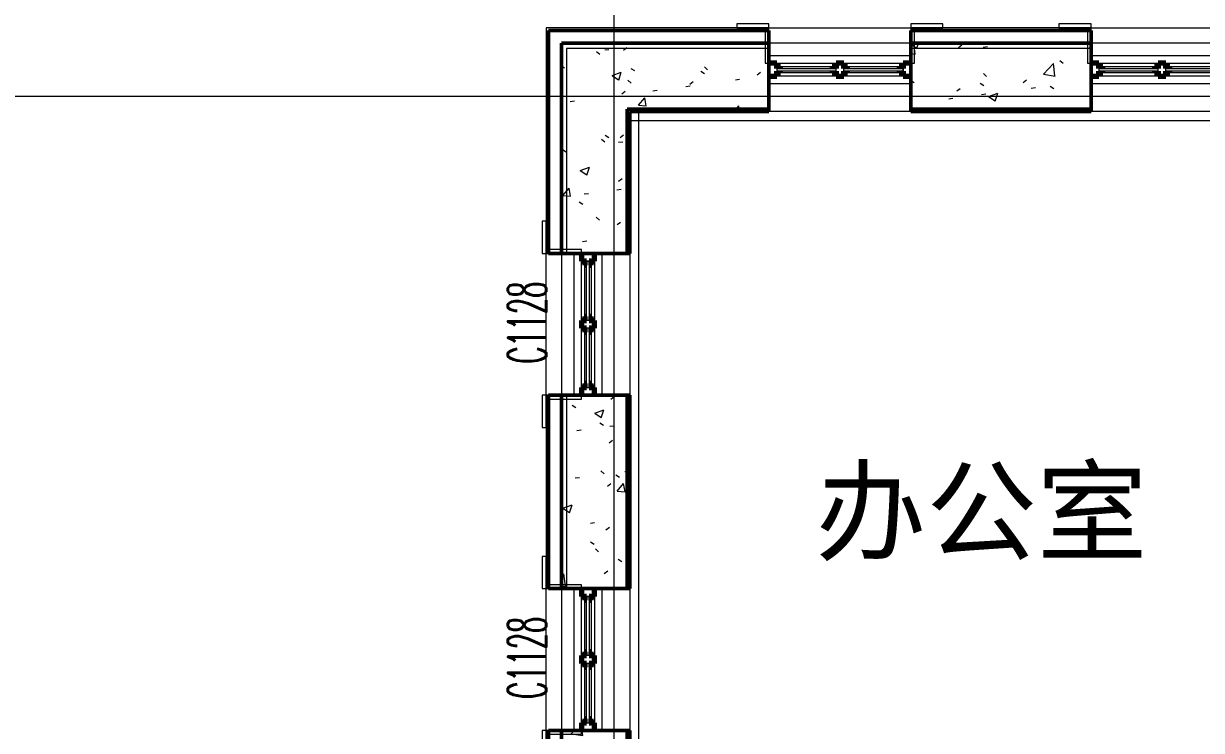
# Model space of a CAD drawing. Header units: millimetres. Extents: x -17321 to 106270, y -22341 to 35329.
# Drawn here: x 69917 to 79055, y 21700 to 27183 of the extents above; entities that cross this region are included whole.
import ezdxf

# ---------------------------------------------------------------- set-up
doc = ezdxf.new("R2010")
doc.units = ezdxf.units.MM
for name, pattern in [('IMPORT-DASHED', [7.5, 5, -2.5]), ('IMPORT-DOTE _2_', [0]), ('轴网线', [22.24, 12.7, -3.18, 3.18, -3.18])]:
    doc.linetypes.add(name, pattern=pattern)
for name, color, linetype, lineweight in [('A-FLOR', 192, 'Continuous', 9), ('A-GENM', 13, 'Continuous', 18), ('A-GLAZ', 151, 'Continuous', 18), ('A-WALL', 113, 'Continuous', 50), ('A-WALL-FNSH', 113, 'Continuous', 50), ('A-WALL-PATT', 111, 'Continuous', 50), ('DOTE', 157, 'IMPORT-DOTE _2_', 9), ('PUB_TEXT', 250, 'Continuous', 9), ('S-GRID', 1, 'Continuous', 13), ('SURFACE', 11, 'Continuous', 9), ('WALL', 250, 'Continuous', 9), ('WINDOW', 93, 'Continuous', 9), ('WINDOW_TEXT', 250, 'Continuous', 9), ('烟道', 4, 'Continuous', 9), ('记者站1205_t3_2__3F导出_dwg', 8, 'Continuous', 9)]:
    doc.layers.add(name, color=color, linetype=linetype, lineweight=lineweight)
doc.styles.add('Arial_2', font='arial.ttf', dxfattribs={"height": 629.266735})
doc.styles.add('Simplex', font='simplex_.ttf', dxfattribs={"width": 0.494118, "height": 297.5})
pattern_1 = [(0, (0, 0), (812.8, 203.2), [33.528, -576.072, 33.528, -576.072, -3251.2]), (0, (0, 0), (812.8, 203.2), [-1219.2, 33.528, -1185.672, 33.528, -576.072, -1422.4]), (0, (0, 0), (812.8, 203.2), [-3048, 33.528, -372.872, 33.528, -982.472]), (120, (304.8, 101.6), (-582.37636, 602.30545), [33.528, -576.072, 33.528, -576.072, -3251.2]), (120, (304.8, 101.6), (-582.37636, 602.30545), [-1219.2, 33.528, -1185.672, 33.528, -576.072, -1422.4]), (120, (304.8, 101.6), (-582.37636, 602.30545), [-3048, 33.528, -372.872, 33.528, -982.472]), (240, (406.4, 508), (-230.42364, -805.50545), [33.528, -576.072, 33.528, -576.072, -3251.2]), (240, (406.4, 508), (-230.42364, -805.50545), [-1219.2, 33.528, -1185.672, 33.528, -576.072, -1422.4]), (240, (406.4, 508), (-230.42364, -805.50545), [-3048, 33.528, -372.872, 33.528, -982.472])]
pattern_2 = [(50, (0, 0), (728.7365, -63.756), [76.2, -838.2]), (355, (0, 0), (-140.9716, 764.2276), [60.96, -670.56]), (100.451, (60.7, -5.3), (587.77, 700.467), [64.76, -712.36]), (46.184, (0, 203.2), (1084.316, -168.171), [114.3, -1257.3]), (96.636, (90.4, 189.2), (949.61, 989.71), [97.14, -1068.54]), (351.184, (0, 203.2), (949.62, 989.701), [91.44, -1005.84]), (21, (101.6, 152.4), (606.458, -409.0606), [76.2, -838.2]), (326, (101.6, 152.4), (247.2083, 736.753), [60.96, -670.56]), (71.451, (152.14, 118.3), (853.668, 327.6855), [64.76, -712.36]), (37.5, (0, 0), (12.3547, 338.2201), [33.528, -628.904, 33.528, -647.192, -673.1]), (37.5, (0, 0), (12.3547, 338.2201), [-1343.152, 33.528, -639.572]), (7.5, (0, 0), (267.2789, 400.7221), [33.528, -354.584, 33.528, -613.664, -256.54]), (7.5, (0, 0), (267.2789, 400.7221), [-1035.304, 33.528, -223.012]), (327.5, (-226.57, 0), (542.3633, -22.91534), [33.528, -220.472, 33.528, -758.952, -1051.56]), (327.5, (-226.57, 0), (542.3633, -22.91534), [-1046.48, 33.528, -1018.032]), (317.5, (-328.17, 0), (592.517, 101.707), [33.528, -296.672, 33.528, -492.76, -746.76]), (317.5, (-328.17, 0), (592.517, 101.707), [-856.488, 33.528, -713.232])]

# ---------------------------------------------------------------- blocks, each defined once
blk = doc.blocks.new('C1128 - C1128-1314676-建模-三层平面图')
at = {"layer": 'A-GLAZ', "lineweight": 70}
for p, q in [((-490, 50), (-550, 50)), ((-490, 10), (-490, 50)), ((-460, 25), (-490, 25)), ((-490, 25), (-490, 10)), ((-460, 10), (-460, 25)), ((-30, 25), (-60, 25)), ((-60, 25), (-60, 10)), ((30, 50), (-30, 50)), ((-30, 50), (-30, 10)), ((-30, 10), (-30, 25)), ((30, 10), (30, 50)), ((60, 25), (30, 25)), ((30, 25), (30, 10)), ((60, 10), (60, 25)), ((490, 25), (460, 25)), ((460, 25), (460, 10)), ((550, 50), (490, 50)), ((490, 50), (490, 10)), ((490, 10), (490, 25)), ((-550, -50), (-490, -50)), ((-490, -50), (-490, -10)), ((-490, -10), (-490, -25)), ((-490, -25), (-460, -25)), ((-460, -25), (-460, -10)), ((-60, -10), (-60, -25)), ((-60, -25), (-30, -25)), ((-30, -10), (-30, -50)), ((-30, -25), (-30, -10)), ((-30, -50), (30, -50)), ((30, -50), (30, -10)), ((30, -10), (30, -25)), ((30, -25), (60, -25)), ((60, -25), (60, -10)), ((460, -10), (460, -25)), ((460, -25), (490, -25)), ((490, -10), (490, -50)), ((490, -25), (490, -10)), ((490, -50), (550, -50))]:
    blk.add_line(p, q, dxfattribs=at)
at = {"layer": 'A-GLAZ'}
for p, q in [((-490, 50), (-30, 50)), ((-490, 10), (-490, -10)), ((-490, 10), (-30, 10)), ((-490, 10), (-490, -10)), ((-460, 25), (-60, 25)), ((-30, -10), (-30, 10)), ((30, 50), (490, 50)), ((30, 10), (490, 10)), ((30, -10), (30, 10)), ((60, 25), (460, 25)), ((490, -10), (490, 10)), ((490, 10), (490, -10)), ((-30, -10), (-490, -10)), ((-30, -50), (-490, -50)), ((-60, -25), (-460, -25)), ((490, -10), (30, -10)), ((490, -50), (30, -50)), ((460, -25), (60, -25))]:
    blk.add_line(p, q, dxfattribs=at)
blk = doc.blocks.new('窗套 - 窗套-1435561-建模-三层平面图')
at = {"layer": 'A-GENM'}
for p, q in [((-550, 30), (-800, 30)), ((-800, 30), (-800, 0)), ((-800, 0), (-550, 0)), ((-550, 0), (-580, 0)), ((-580, 0), (-580, -275)), ((-550, 0), (-550, 30)), ((-550, -275), (-550, 0)), ((800, 30), (550, 30)), ((550, 30), (550, 0)), ((580, 0), (550, 0)), ((550, 0), (550, -275)), ((580, -275), (580, 0)), ((800, 0), (800, 30)), ((550, 0), (800, 0)), ((-580, -275), (-550, -275)), ((550, -275), (580, -275))]:
    blk.add_line(p, q, dxfattribs=at)
blk = doc.blocks.new('记者站1205_t3_2__3F导出_dwg_$TCHSYS$WIN2D-1307861-建模-三层平面图')
at = {"layer": 'WINDOW'}
for p, q in [((2645786.5, 458997.5), (2644686.5, 458997.5)), ((2645786.5, 458780.8), (2644686.5, 458780.8))]:
    blk.add_line(p, q, dxfattribs=at)
at = {"layer": 'WINDOW', "flags": 128}
blk.add_lwpolyline([(2645786.5, 459214.1), (2645786.5, 458564.1), (2644686.5, 458564.1), (2644686.5, 459214.1)], close=True, dxfattribs=at)
blk = doc.blocks.new('记者站1205_t3_2__3F导出_dwg_$TCHSYS$WIN2D-1307862-建模-三层平面图')
at = {"layer": 'WINDOW'}
for p, q in [((2648286.5, 458997.5), (2647186.5, 458997.5)), ((2648286.5, 458780.8), (2647186.5, 458780.8))]:
    blk.add_line(p, q, dxfattribs=at)
at = {"layer": 'WINDOW', "flags": 128}
blk.add_lwpolyline([(2648286.5, 459214.1), (2648286.5, 458564.1), (2647186.5, 458564.1), (2647186.5, 459214.1)], close=True, dxfattribs=at)
blk = doc.blocks.new('记者站1205_t3_2__3F导出_dwg_$TCHSYS$WIN2D-1307890-建模-三层平面图')
at = {"layer": 'WINDOW'}
for p, q in [((2643173.2, 454864.1), (2643173.2, 453764.1)), ((2643389.9, 454864.1), (2643389.9, 453764.1))]:
    blk.add_line(p, q, dxfattribs=at)
at = {"layer": 'WINDOW', "flags": 128}
blk.add_lwpolyline([(2642956.5, 454864.1), (2643606.5, 454864.1), (2643606.5, 453764.1), (2642956.5, 453764.1)], close=True, dxfattribs=at)
blk = doc.blocks.new('记者站1205_t3_2__3F导出_dwg_$TCHSYS$WIN2D-1307891-建模-三层平面图')
at = {"layer": 'WINDOW'}
for p, q in [((2643173.2, 457464.1), (2643173.2, 456364.1)), ((2643389.9, 457464.1), (2643389.9, 456364.1))]:
    blk.add_line(p, q, dxfattribs=at)
at = {"layer": 'WINDOW', "flags": 128}
blk.add_lwpolyline([(2642956.5, 457464.1), (2643606.5, 457464.1), (2643606.5, 456364.1), (2642956.5, 456364.1)], close=True, dxfattribs=at)
blk = doc.blocks.new('记者站1205_t3_2__3F导出_dwg_df4bv-1307957-建模-三层平面图')
at = {"layer": '烟道', "color": 2, "linetype": 'IMPORT-DASHED'}
for p, q in [((2038466.5, 76934.4), (2038466.5, 92254.4)), ((2038396.5, 92184.4), (2051756.5, 92184.4))]:
    blk.add_line(p, q, dxfattribs=at)
at = {"layer": '烟道', "color": 2, "flags": 128}
blk.add_lwpolyline([(2006476.5, 85464.4), (2000566.5, 85464.4), (2000566.5, 81564.4), (1977686.5, 81564.4), (1977686.5, 92784.4), (1963366.5, 92784.4), (1963366.5, 67344.4), (2000566.5, 67344.4), (2000566.5, 65344.4), (2014986.5, 65344.4), (2014986.5, 67344.4), (2052186.5, 67344.4), (2052186.5, 92784.4), (2037866.5, 92784.4), (2037866.5, 81564.4), (2014986.5, 81564.4), (2014986.5, 85464.4), (2009076.5, 85464.4)], dxfattribs=at)
blk = doc.blocks.new('记者站1205_t3_2__3F导出_dwg-1307846-建模-三层平面图')
at = {"layer": 'DOTE', "linetype": 'Continuous'}
for p, q in [((2643486.5, 443264.1), (2643486.5, 460054.1)), ((2567616.5, 458684.1), (2658356.5, 458684.1))]:
    blk.add_line(p, q, dxfattribs=at)
at = {"layer": 'SURFACE', "flags": 128}
for points in [[(2644686.5, 459054.1), (2644686.5, 459214.1), (2642956.5, 459214.1), (2642956.5, 457464.1), (2643116.5, 457464.1)], [(2647186.5, 459054.1), (2647186.5, 459214.1), (2645786.5, 459214.1), (2645786.5, 459054.1)], [(2643116.5, 456364.1), (2642956.5, 456364.1), (2642956.5, 454864.1), (2643116.5, 454864.1)], [(2643116.5, 453764.1), (2642956.5, 453764.1), (2642956.5, 452264.1), (2643116.5, 452264.1)]]:
    blk.add_lwpolyline(points, dxfattribs=at)
at = {"layer": 'WALL', "flags": 128}
for points in [[(2643606.5, 458564.1), (2644686.5, 458564.1), (2644686.5, 459054.1), (2643116.5, 459054.1), (2643116.5, 457464.1), (2643606.5, 457464.1)], [(2645786.5, 458564.1), (2647186.5, 458564.1), (2647186.5, 459054.1), (2645786.5, 459054.1)], [(2643606.5, 454864.1), (2643606.5, 456364.1), (2643116.5, 456364.1), (2643116.5, 454864.1)]]:
    blk.add_lwpolyline(points, close=True, dxfattribs=at)
for name, p in [('记者站1205_t3_2__3F导出_dwg_$TCHSYS$WIN2D-1307861-建模-三层平面图', (0, 0)), ('记者站1205_t3_2__3F导出_dwg_$TCHSYS$WIN2D-1307862-建模-三层平面图', (0, 0)), ('记者站1205_t3_2__3F导出_dwg_df4bv-1307957-建模-三层平面图', (605210, 366309.7)), ('记者站1205_t3_2__3F导出_dwg_$TCHSYS$WIN2D-1307891-建模-三层平面图', (0, 0)), ('记者站1205_t3_2__3F导出_dwg_$TCHSYS$WIN2D-1307890-建模-三层平面图', (0, 0))]:
    blk.add_blockref(name, p)
at = {"layer": 'PUB_TEXT', "color": 155, "insert": (2645047.9, 455778.3), "char_height": 629.27, "width": 7684.119, "attachment_point": 1, "line_spacing_factor": 0.941778, "style": 'Arial_2'}
blk.add_mtext('办公室（6人）', dxfattribs=at)
at = {"layer": 'WINDOW_TEXT', "color": 2, "char_height": 297.5, "width": 785.231, "attachment_point": 1, "rotation": 90, "line_spacing_factor": 1.125731, "style": 'Simplex'}
for insert in [(2642661.1, 456609.6), (2642661.1, 454009.6)]:
    blk.add_mtext('C1128', dxfattribs=dict(at, insert=insert))

msp = doc.modelspace()

# ---------------------------------------------------------------- hatches: boundary and pattern name
at = {"layer": 'A-WALL-PATT', "lineweight": 9}
h = msp.add_hatch(dxfattribs=at)
h.set_pattern_fill('FP_2', color=256, style=0, pattern_type=2)
h.set_pattern_definition(pattern_2)
h.paths.add_polyline_path([(74403.1, 15810), (74600, 15810), (74600, 16000), (74090, 16000), (74090, 15810)], flags=0)
h.paths.add_polyline_path([(74600, 17500), (74600, 19100), (74090, 19100), (74090, 17500), (74403.1, 17500)], flags=0)
h.paths.add_polyline_path([(74090, 20200), (74600, 20200), (74600, 21700), (74090, 21700), (74090, 21320.5)], flags=0)
h.paths.add_polyline_path([(74403.1, 22800), (74600, 22800), (74600, 24300), (74090, 24300), (74090, 22800)], flags=0)
h.paths.add_polyline_path([(74090, 25400), (74600, 25400), (74600, 27030), (74090, 27030)], flags=0)
h = msp.add_hatch(dxfattribs=at)
h.set_pattern_fill('FP_2', color=256, style=0, pattern_type=2)
h.set_pattern_definition(pattern_2)
h.paths.add_polyline_path([(88410, 26520), (88410, 27030), (86800, 27030), (86800, 26520), (87900, 26520)], flags=0)
h.paths.add_polyline_path([(85682.3, 26520), (85700, 26520), (85700, 27030), (84300, 27030), (84300, 26520)], flags=0)
h.paths.add_polyline_path([(78200, 26520), (78200, 27030), (76800, 27030), (76800, 26520), (77222.9, 26520)], flags=0)
h.paths.add_polyline_path([(74600, 26520), (75700, 26520), (75700, 27030), (74600, 27030)], flags=0)
h.paths.add_polyline_path([(79300, 26520), (80700, 26520), (80700, 27030), (79300, 27030)], flags=0)
h.paths.add_polyline_path([(82862.5, 26520), (83200, 26520), (83200, 27030), (81800, 27030), (81800, 26520)], flags=0)
h = msp.add_hatch(dxfattribs=at)
h.set_pattern_fill('FP_1', color=256, style=0, pattern_type=2)
h.set_pattern_definition(pattern_1)
h.paths.add_polyline_path([(74600, 15300), (74620, 15300), (74620, 16000), (74600, 16000), (74600, 15810)], flags=0)
h.paths.add_polyline_path([(74620, 17500), (74620, 19100), (74600, 19100), (74600, 17500)], flags=0)
h.paths.add_polyline_path([(74600, 20200), (74620, 20200), (74620, 21700), (74600, 21700)], flags=0)
h.paths.add_polyline_path([(74620, 22800), (74620, 24300), (74600, 24300), (74600, 22800)], flags=0)
h.paths.add_polyline_path([(74600, 25400), (74620, 25400), (74620, 26520), (74600, 26520)], flags=0)
h = msp.add_hatch(dxfattribs=at)
h.set_pattern_fill('FP_1', color=256, style=0, pattern_type=2)
h.set_pattern_definition(pattern_1)
h.paths.add_polyline_path([(87900, 26500), (87900, 26520), (86800, 26520), (86800, 26500), (87880, 26500)], flags=0)
h.paths.add_polyline_path([(85700, 26500), (85700, 26520), (84300, 26520), (84300, 26500), (85682.3, 26500)], flags=0)
h.paths.add_polyline_path([(77222.9, 26500), (78200, 26500), (78200, 26520), (76800, 26520), (76800, 26500)], flags=0)
h.paths.add_polyline_path([(74620, 26500), (75700, 26500), (75700, 26520), (74620, 26520)], flags=0)
h.paths.add_polyline_path([(79300, 26500), (80700, 26500), (80700, 26520), (79300, 26520)], flags=0)
h.paths.add_polyline_path([(82862.5, 26500), (83200, 26500), (83200, 26520), (81800, 26520), (81800, 26500)], flags=0)

# ---------------------------------------------------------------- linework, layer by layer
at = {"layer": 'A-FLOR'}
for p, q in [((76800, 26500), (75700, 26500)), ((79300, 26500), (78200, 26500)), ((74620, 25400), (74620, 24300)), ((74620, 22800), (74620, 21700))]:
    msp.add_line(p, q, dxfattribs=at)
at = {"layer": 'A-WALL', "color": 7}
for p, q in [((73990, 27130), (73990, 25400)), ((75700, 27130), (73990, 27130)), ((75700, 26500), (75700, 27130)), ((76800, 27130), (76800, 26500)), ((78200, 27130), (76800, 27130)), ((78200, 26500), (78200, 27130)), ((74620, 25400), (74620, 26500)), ((74620, 26500), (75700, 26500)), ((76800, 26500), (78200, 26500)), ((73990, 25400), (74620, 25400)), ((74620, 24300), (73990, 24300)), ((73990, 24300), (73990, 22800)), ((74620, 22800), (74620, 24300)), ((73990, 22800), (74620, 22800)), ((74620, 21700), (73990, 21700)), ((73990, 21700), (73990, 20200)), ((74620, 20200), (74620, 21700))]:
    msp.add_line(p, q, dxfattribs=at)
at = {"layer": 'A-WALL'}
for p, q in [((74090, 27030), (74090, 25400)), ((75700, 27030), (74090, 27030)), ((78200, 27030), (76800, 27030)), ((74600, 26520), (74600, 25400)), ((75700, 26520), (74600, 26520)), ((78200, 26520), (76800, 26520)), ((74090, 24300), (74090, 22800)), ((74600, 24300), (74600, 22800)), ((74090, 21700), (74090, 20200)), ((74600, 21700), (74600, 20200))]:
    msp.add_line(p, q, dxfattribs=at)
at = {"layer": 'A-WALL-FNSH', "color": 250, "lineweight": 9}
for p, q in [((73970, 27150), (73970, 25400)), ((75700, 27150), (73970, 27150)), ((75700, 27130), (75700, 27150)), ((78200, 27150), (76800, 27150)), ((76800, 27150), (76800, 27130)), ((78200, 27130), (78200, 27150)), ((73970, 25400), (73990, 25400)), ((73990, 24300), (73970, 24300)), ((73970, 24300), (73970, 22800)), ((73970, 22800), (73990, 22800)), ((73990, 21700), (73970, 21700)), ((73970, 21700), (73970, 20200))]:
    msp.add_line(p, q, dxfattribs=at)
at = {"layer": 'S-GRID', "linetype": '轴网线'}
for p, q in [((74500, 11200), (74500, 33190)), ((-8370, 26620), (89370, 26620))]:
    msp.add_line(p, q, dxfattribs=at)

# ---------------------------------------------------------------- block references
at = {"layer": 'A-GENM'}
for p in [(76250, 27150), (78750, 27150)]:
    msp.add_blockref('窗套 - 窗套-1435561-建模-三层平面图', p, dxfattribs=at)
at = {"layer": 'A-GENM', "rotation": 89.99999999999991}
for p in [(73970, 24850), (73970, 22250)]:
    msp.add_blockref('窗套 - 窗套-1435561-建模-三层平面图', p, dxfattribs=at)
at = {"layer": 'A-GLAZ'}
for p in [(76250, 26825), (78750, 26825)]:
    msp.add_blockref('C1128 - C1128-1314676-建模-三层平面图', p, dxfattribs=at)
at = {"layer": 'A-GLAZ', "rotation": 89.99999999999991}
for p in [(74295, 24850), (74295, 22250)]:
    msp.add_blockref('C1128 - C1128-1314676-建模-三层平面图', p, dxfattribs=at)
at = {"layer": '记者站1205_t3_2__3F导出_dwg', "color": 4}
msp.add_blockref('记者站1205_t3_2__3F导出_dwg-1307846-建模-三层平面图', (-2568986.5, -432064.1), dxfattribs=at)

doc.saveas('drawing.dxf')
